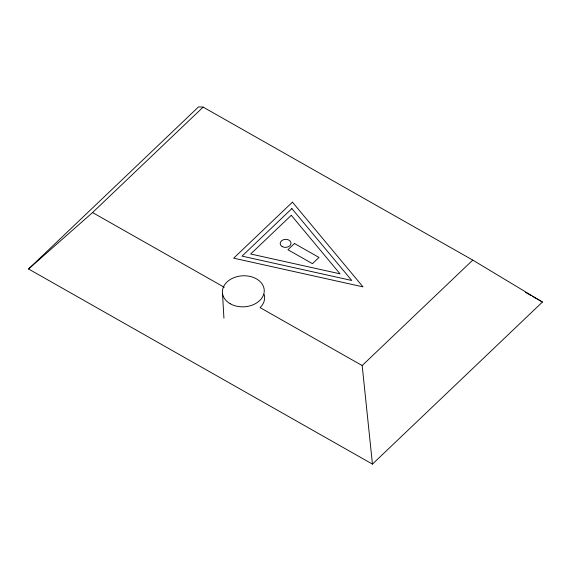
<?xml version="1.0" encoding="UTF-8"?>
<svg xmlns="http://www.w3.org/2000/svg" width="571" height="571" viewBox="0 0 571 571"><rect width="100%" height="100%" fill="white"/><g stroke="black" fill="none" stroke-linecap="round" stroke-linejoin="round"><path stroke-width="0.86" d="M28.55 268.977L198.551 106.877L203.148 107.105L472.767 260.098L542.45 302.023L372.449 464.123L28.55 268.977L92.559 212.555L203.148 107.105M372.449 464.123L362.178 365.547L472.767 260.098M525.413 292.352L530.83 295.428M532.379 296.306L542.45 302.023M92.559 212.555L224.275 287.292M362.178 365.547L260.069 307.605A20.949 15.524 -3.3 0 0 264.173 294.479M222.512 293.558L223.925 318.147M292.438 202.141L233.682 258.171L363.006 286.87L292.438 202.141M291.874 208.586L242.018 256.129L351.75 280.482L291.874 208.586M291.281 215.296L250.683 254.002L340.045 273.837L291.281 215.296M294.465 243.517L287.927 249.755L312.451 263.674L318.989 257.435L294.465 243.517M230.241 303.772A20.949 15.524 -3.3 0 0 264.016 293.101A20.949 15.524 -3.3 0 0 235.695 277.035A20.949 15.524 -3.3 0 0 230.241 303.772M282.202 246.601A5.439 4.033 -3.3 0 0 290.974 243.831A5.439 4.033 -3.3 0 0 283.616 239.656A5.439 4.033 -3.3 0 0 282.202 246.601"/></g></svg>
